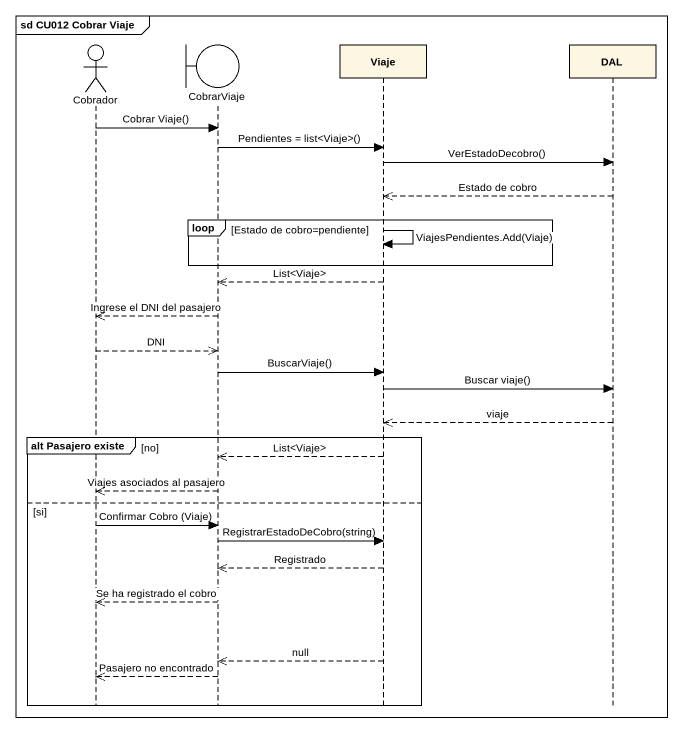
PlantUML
@startuml
mainframe sd CU012 Cobrar Viaje
hide footbox
actor Cobrador
boundary CobrarViaje
participant Viaje
participant DAL

Cobrador -> CobrarViaje : Cobrar Viaje()
CobrarViaje -> Viaje : Pendientes = list<Viaje>()
Viaje -> DAL : VerEstadoDecobro()
DAL -->> Viaje : Estado de cobro
loop Estado de cobro=pendiente
  Viaje -> Viaje : ViajesPendientes.Add(Viaje)
end
Viaje -->> CobrarViaje : List<Viaje>
CobrarViaje -->> Cobrador : Ingrese el DNI del pasajero
Cobrador -->> CobrarViaje : DNI
CobrarViaje -> Viaje : BuscarViaje()
Viaje -> DAL : Buscar viaje()
DAL -->> Viaje : viaje
group alt Pasajero existe [no]
  Viaje -->> CobrarViaje : List<Viaje>
  CobrarViaje -->> Cobrador : Viajes asociados al pasajero
else si
  Cobrador -> CobrarViaje : Confirmar Cobro (Viaje)
  CobrarViaje -> Viaje : RegistrarEstadoDeCobro(string)
  Viaje -->> CobrarViaje : Registrado
  CobrarViaje -->> Cobrador : Se ha registrado el cobro
  Viaje -->> CobrarViaje : null
  CobrarViaje -->> Cobrador : Pasajero no encontrado
end
@enduml
